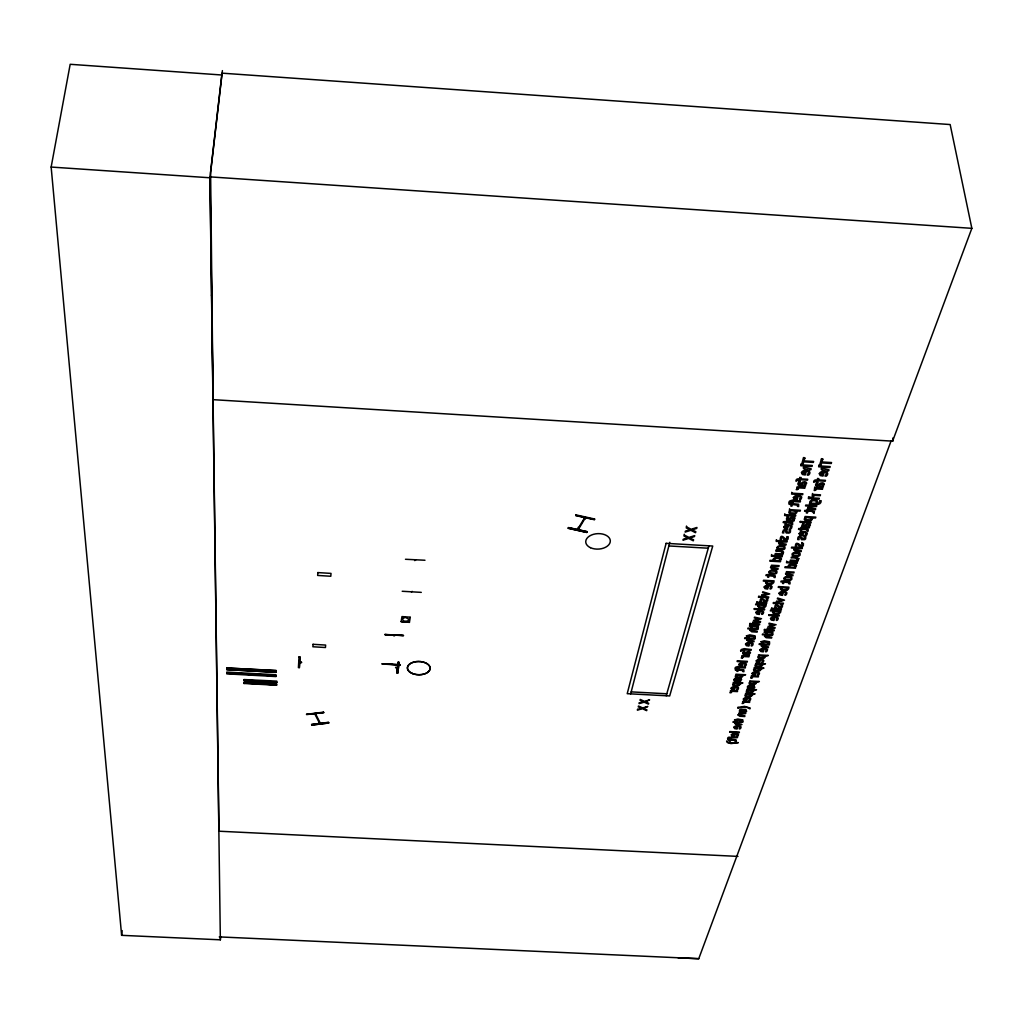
<?xml version="1.0" encoding="UTF-8"?>
<svg xmlns="http://www.w3.org/2000/svg" width="1023" height="1023" viewBox="0 0 1023 1023"><rect width="100%" height="100%" fill="white"/><g stroke="black" fill="none" stroke-linecap="round" stroke-linejoin="round"><path stroke-width="1.5" d="M405.479 559.274L424.98 560.246M403.42 635.641L384.84 634.592L403.446 635.488M409.993 617.163L401.975 616.588L401.131 621.703L409.417 622.342L410.287 617.227M409.417 622.342L401.131 621.562M226.748 673.275L276.005 675.807L226.748 673.134L226.761 673.85L275.98 676.561L275.993 675.807M226.748 672.917L226.748 672.111L276.018 674.732L276.005 675.449L226.748 672.827M226.774 669.617L276.12 672.354L276.146 671.523L226.761 668.952L226.774 669.617L276.12 672.252M276.159 670.64L226.748 668.006L276.172 670.5L276.146 671.305L226.761 668.697L226.761 667.866M400.3 665.129L382.065 663.991L400.338 664.669M397.832 672.942L399.06 662.316L397.832 672.904L396.822 672.878L398.049 662.29L399.06 662.316M244.024 683.083L276.645 684.809L244.037 682.865M244.062 680.295L276.747 682.034L244.075 680.078M384.865 634.465L403.446 635.436M421.284 592.368L402.205 591.268M276.734 682.456L276.785 681.126L244.049 679.553L244.049 680.73L276.734 682.405M299.048 656.868L299.969 657.022L299.419 667.687L298.409 667.623L299.048 656.868L299.854 656.804L299.304 667.469M299.739 662.61L301.491 662.252M328.741 722.967L311.823 725.051L311.606 724.425L328.524 722.328L328.741 722.992L311.823 725.051M323.46 712.187L306.44 714.31L323.728 712.737L323.485 712.136M221.812 74.999L70.178 64.296L51.15 167.056L121.622 935.329L220.354 939.817L220.623 936.659M678.147 957.835L698.747 958.704L891.033 441.066L892.593 441.156L892.887 437.985M211.531 295.647L211.62 294.765M397.41 667.789L395.62 667.316M121.622 935.329L122.172 930.598M220.354 939.817L209.907 177.772L222.017 73.157L950.162 124.55L971.85 228.334L892.542 441.297M222.4 70.613L210.61 172.503L213.053 399.661L892.593 441.156M397.077 672.802L398.177 662.098L396.95 672.686L397.742 672.84M586.754 532.433L587.1 531.628L568.507 527.561L568.161 528.316L586.754 532.433L568.2 528.188M390.978 663.722L391.732 664.247M414.596 560.553L415.619 560.195M411.412 591.882L412.243 591.396M754.015 686.765L753.849 687.264A1.637 0.933 -5 0 1 753.018 687.801L748.951 687.597A1.637 0.921 -4.9 0 1 748.529 686.983L748.695 686.471A1.65 0.933 -4.9 0 1 749.514 685.934L753.567 686.152M799.244 554.236L799.04 554.837A1.79 1.1 -6.9 0 1 798.119 555.463L793.707 555.22A1.777 1.087 -6.8 0 1 793.26 554.504L793.464 553.903A1.79 1.1 -6.8 0 1 794.372 553.251L798.771 553.507M577.599 529.39L584.657 517.715L585.335 518.009M578.187 529.799C580.373 528.674 577.177 527.715 577.547 529.658M585.386 517.74C585.744 519.774 582.611 518.789 584.734 517.587M630.679 693.875L669.809 542.292M323.703 712.456L306.683 714.591M684.349 535.08L684.067 536.078L687.725 537.893L683.223 539.262L682.968 540.208L688.62 538.443L693.3 540.809L693.581 539.812L689.873 537.957L694.464 536.564L694.732 535.617L688.978 537.42L684.349 535.08L684.272 534.223M686.535 526.909L686.267 527.919L689.924 529.761L685.397 531.129L685.141 532.088L690.832 530.31L695.538 532.702L695.806 531.691L692.085 529.824L696.714 528.418L696.97 527.459L691.19 529.275L686.535 526.909L686.471 526.052M666.229 695.768L708.952 545.809M771.623 555.412L771.355 556.218L782.032 556.832L782.301 556.026L771.623 555.412L771.534 554.556M776.457 540.528L776.188 541.359L780.089 541.576C775.089 544.517 784.193 546.013 785.958 545.016L786.227 544.185L779.782 543.149A2.276 1.407 -6.7 0 1 780.306 542.241L786.956 541.973L787.237 541.154L776.457 540.528L776.367 539.671M784.858 514.646L784.577 515.502L795.523 516.142L795.804 515.285L784.858 514.646L784.756 513.789M791.84 493.163L791.546 494.045L802.62 494.697L802.914 493.815L791.84 493.163L791.725 492.306M801.047 464.813L800.74 465.721L804.82 465.964C799.564 469.084 808.873 470.849 810.907 469.71L811.201 468.815L804.474 467.677A2.391 1.534 -8 0 1 805.037 466.693L812.006 466.398L812.3 465.491L801.047 464.813L800.932 463.943M803.515 457.511L801.738 464.186L803.017 464.263L803.797 461.846L813.323 462.422L813.643 461.463L804.116 460.887L804.794 457.588M776.278 550.566L776.009 551.384C777.365 551.116 785.37 551.256 781.035 553.891L775.293 553.571L775.025 554.389L782.697 554.824L782.979 554.006L782.122 553.955C787.109 551.052 778.03 549.556 776.278 550.566L776.188 549.709M789.641 509.633L789.36 510.49L790.191 510.541C784.807 514.262 796.943 516.129 797.058 511.551L796.84 510.937L800.139 511.129L800.434 510.272L789.641 509.633L789.539 508.776M799.807 477.332L799.717 478.79L797.582 478.93A2.238 1.432 -7.6 0 0 796.342 479.634C794.257 484.429 800.331 476.552 798.95 481.13L800.063 481.206L800.536 479.749L807.441 480.171L807.735 479.276L800.83 478.866L800.919 477.396M786.738 561.921L786.47 562.727L797.096 563.341L797.377 562.535L786.738 561.921L786.636 561.077M818.924 465.887L818.63 466.795L822.697 467.038C817.415 470.132 826.674 471.935 828.732 470.785L829.039 469.877L822.326 468.751A2.391 1.522 -8.3 0 1 822.901 467.767L829.87 467.473L830.177 466.565L818.924 465.887L818.809 465.017M808.605 496.743L808.375 498.597L809.756 498.687L809.986 496.833M821.469 458.598L819.628 465.26L820.906 465.337L821.712 462.92L831.226 463.496L831.558 462.537L822.044 461.961L822.735 458.675M801.099 527.216L801.009 528.635L798.771 528.507L798.49 529.351L800.728 529.479L800.216 531.027L801.29 531.09L801.815 529.543C806.162 528.2 806.699 530.72 807.914 531.474L808.221 529.441L802.109 528.699L802.185 527.28M807.211 509.07L807.121 510.515L804.858 510.387L804.577 511.244L806.827 511.372L806.303 512.958L807.403 513.022L807.927 511.436C812.352 510.081 812.863 512.651 814.091 513.418L814.398 511.347L808.221 510.579L808.311 509.134M812.569 494.378L812.262 495.247L813.451 495.324C809.96 497.293 813.426 497.715 814.577 495.388L820.203 495.72L820.51 494.851L812.569 494.378L812.454 493.508M814.743 487.92L814.436 488.802L815.625 488.879C812.121 490.861 815.6 491.283 816.75 488.943L822.415 489.275L822.709 488.393L814.743 487.92L814.628 487.063M817.543 478.393L817.454 479.851L815.318 479.992A2.238 1.419 -8 0 0 814.078 480.695C811.942 485.477 818.106 477.613 816.674 482.191L817.786 482.255L818.272 480.81L825.165 481.219L825.471 480.337L818.579 479.928L818.669 478.457M801.968 543.341C803.247 550.297 795.472 537.983 795.408 546.397L796.789 546.487L796.457 544.901L797.876 543.993L799.193 546.525L802.326 546.487A3.031 1.854 -7 0 0 803.324 545.553L803.426 543.43L801.968 543.341L801.866 542.497M804.308 536.474C805.587 543.482 797.787 531.065 797.71 539.556L799.104 539.645L798.771 538.047L800.191 537.126L801.52 539.684L804.666 539.645A3.043 1.867 -7.1 0 0 805.664 538.699L805.779 536.564L804.308 536.474L804.206 535.617M579.031 528.763L578.097 528.559M583.89 518.648L584.76 519.045M568.494 527.663L587.087 531.73M792.429 553.673L792.109 554.607A3.107 1.905 -6.8 0 0 792.735 555.77L798.707 556.116A3.107 1.905 -6.9 0 0 800.076 555.067C801.341 551.768 795.753 551.781 793.797 552.625A3.146 1.918 -6.8 0 0 792.429 553.673M739.667 710.218L739.412 710.985A2.8 1.56 -4.6 0 0 740.013 711.931L745.422 712.225A2.8 1.56 -4.7 0 0 746.637 711.356L745.818 709.387L740.882 709.361M578.264 529.671L585.309 517.868M798.886 481.859C795.05 486.309 802.876 486.628 805.472 486.104L805.766 485.222L804.909 485.171L806.559 483.521A2.481 1.586 -7.7 0 0 806.226 482.344L805.919 482.127A2.813 1.79 -7.7 0 0 804.538 481.756L802.428 482.178L799.833 484.838L799.078 484.032L800.255 481.948L798.886 481.859L798.784 481.002M787.403 516.999C783.682 521.334 791.431 521.525 793.886 521.065L794.168 520.221L793.337 520.17L794.935 518.584A2.43 1.522 -7.1 0 0 794.59 517.459L794.296 517.254A2.749 1.714 -7.1 0 0 792.94 516.909L790.881 517.306L788.349 519.863L787.608 519.083L788.746 517.075L787.403 516.999L787.314 516.142M816.597 482.92C812.71 487.344 820.536 487.69 823.144 487.153L823.438 486.27L822.594 486.219L824.244 484.57A2.494 1.573 -8.1 0 0 823.924 483.393L823.617 483.188A2.813 1.777 -8.1 0 0 822.249 482.818L820.139 483.24L817.505 485.899L816.763 485.081L817.965 482.997L816.597 482.92L816.482 482.063M802.812 523.814C799.053 528.111 806.789 528.316 809.231 527.855L809.513 527.011L808.682 526.96L810.293 525.387A2.43 1.509 -7.4 0 0 809.96 524.275L809.666 524.07A2.749 1.701 -7.4 0 0 808.323 523.725L806.265 524.121L803.72 526.653L802.991 525.873L804.142 523.891L802.812 523.814L802.71 522.958M394.584 635.833L393.638 635.769M314.931 714.041L315.787 713.939L316.043 714.847L314.815 713.952L319.713 723.542M319.202 722.686L320.404 723.402L315.557 713.862M575.757 515.349L594.465 519.479M301.465 662.699L299.88 662.572M397.154 667.814L395.581 667.687M319.189 722.468L319.534 723.351M328.549 722.494L311.631 724.591M219.254 936.902L698.747 958.704M737.967 856.392L218.948 831.213L210.009 176.877L971.85 228.334M730.141 738.887L731.125 738.849M226.761 668.594L276.146 671.229M631.204 691.88L666.791 693.773M737.66 668.825L738.683 668.786M382.091 663.786L400.338 664.835M299.892 662.201L301.555 662.29M807.313 509.94L808.413 510.004M801.201 528.06L802.301 528.124M669.272 545.975L708.261 548.213M803.63 458.381L804.909 458.457M821.571 459.455L822.85 459.532M799.909 478.189L801.035 478.252M817.658 479.25L818.784 479.314M808.707 497.613L810.088 497.69M791.84 502.894L792.953 502.958L791.802 503.009M51.15 167.056L209.907 177.772M578.302 527.254L578.34 528.328M798.72 553.673A1.79 1.1 -6.9 0 1 799.193 554.402M753.529 686.292A1.637 0.933 -5 0 1 753.977 686.906M739.603 710.422A2.8 1.56 -4.6 0 1 740.805 709.566M819.909 501.385L819.129 503.188L816.482 503.495C821.239 500.055 811.75 498.252 810.05 501.385A3.644 2.289 -7.7 0 0 809.96 503.111L809.334 503.955C812.415 503.661 821.213 506.692 821.2 500.746L819.819 500.669L819.909 501.385M244.011 683.454L276.632 685.244L276.683 683.914L244.049 682.188L244.011 683.517M731.151 692.571L729.898 692.699L731.394 691.279L730.345 691.228L730.563 690.538L737.609 690.921L737.391 691.599L732.391 691.331L731.151 692.571M735.524 740.537L735.102 741.445L736.138 741.496L736.061 739.808L730.946 739.373L731.483 737.813L737.57 737.468L728.939 737.212A1.893 1.036 -4.3 0 0 727.903 737.711C726.253 741.291 731.893 734.898 730 739.322L727.826 739.859L729.783 739.961L729.386 741.151L730.332 741.189L730.729 740.013L735.524 740.537M743.286 670.64L742.851 671.587L743.913 671.689L743.849 669.835L738.504 669.362L739.066 667.648L745.217 667.981L745.447 667.265L738.453 666.408L736.394 666.983A1.982 1.138 -4.8 0 0 735.32 667.546C733.555 671.459 739.514 664.464 737.506 669.311L735.217 669.899L737.276 670.014L736.841 671.305L737.839 671.369L738.274 670.065L743.286 670.64M742.314 720.652L741.892 721.535L742.928 721.637L742.851 719.898L737.826 719.003L734.501 719.949L736.496 720.051L736.087 721.266L737.046 721.317L737.455 720.102L742.314 720.652M742.532 657.827L741.24 657.968L742.775 656.472L741.713 656.421L741.944 655.705L749.156 656.088L748.913 656.817L743.798 656.536L742.532 657.827M743.363 703.351L742.11 703.492L743.606 702.085L742.57 702.034L742.8 701.356L749.795 701.727L749.552 702.405L744.591 702.136L743.363 703.351M754.501 636.715L754.053 637.7L755.14 637.802L755.089 635.871L749.782 634.874L746.266 635.935L748.363 636.05L747.915 637.406L748.938 637.47L749.373 636.114L754.501 636.715M751.956 677.904L750.69 678.044L752.212 676.599L751.163 676.535L751.394 675.845L758.503 676.229L758.273 676.919L753.222 676.651L751.956 677.904M757.723 626.984L757.25 628.032L758.363 628.084L758.312 626.127L752.979 625.117L749.667 625.449L749.424 626.191L751.534 626.319L751.087 627.687L752.122 627.738L752.57 626.37L757.723 626.984M768.938 642.61L768.465 643.633L769.565 643.684L769.526 641.766L764.245 640.782L760.728 641.83L762.826 641.945L762.365 643.301L763.375 643.352L763.836 642.009L768.938 642.61M774.449 576.384L773.976 577.458L775.102 577.56L775.063 575.476L769.577 574.402L766.163 574.76L765.895 575.553L768.081 575.68L767.595 577.138L768.657 577.202L769.13 575.732L774.449 576.384M772.237 632.943L771.764 633.94L772.864 634.043L772.825 632.099L767.519 631.101L763.976 632.163L766.074 632.278L765.613 633.646L766.636 633.697L767.097 632.342L772.237 632.943M791.943 523.469L791.444 524.594L792.608 524.722L792.595 522.484L786.93 521.346L783.401 521.73L783.132 522.574L785.37 522.702L784.858 524.262L785.958 524.326L786.47 522.766L791.943 523.469M313.051 644.311L312.885 646.766L325.455 647.521L325.634 645.065L313.051 644.311M317.846 572.573L317.654 575.438L330.8 576.256L331.017 573.404L317.846 572.573M789.36 582.739L788.861 583.839L789.999 583.903L789.986 581.831L784.513 580.77L781.112 581.115L780.843 581.908L783.017 582.023L782.531 583.481L783.58 583.545L784.066 582.087L789.36 582.739M797.978 505.234L797.454 506.398L798.631 506.513L798.631 504.237L792.723 503.661L793.413 501.551L800.216 501.948L800.51 501.078L792.787 500.03L790.485 500.746A2.212 1.394 -7.3 0 0 789.27 501.436C787.147 506.206 794.065 497.69 791.61 503.597L789.347 503.457L789.065 504.326L791.329 504.454L790.817 506.053L791.917 506.116L792.441 504.531L797.978 505.234M797.646 489.48L796.214 489.646L797.978 487.818L796.789 487.754L797.083 486.871L805.063 487.344L804.769 488.227L799.104 487.894L797.646 489.48M740.614 650.82C741.087 652.457 744.245 647.457 743.465 651.037L744.475 651.101L744.859 649.925L751.087 650.27L751.317 649.541L744.245 648.659L742.161 649.247A2.008 1.164 -5.1 0 0 741.074 649.822L740.614 650.82M766.854 599.606C765.652 603.34 760.345 594.043 760.063 601.358L761.393 601.434L761.048 599.951L762.391 599.107L763.721 601.473L766.751 601.434A2.916 1.739 -5.8 0 0 767.685 600.565L767.749 598.583L766.342 598.506L766.854 599.606M740.345 679.643L739.105 681.037L737.135 680.934L738.44 679.272L740.345 679.643M749.22 652.827L747.941 654.272L745.946 654.157L747.276 652.444L749.22 652.827M787.262 537.881C786.15 542.625 780.741 530.784 780.178 539.773L781.572 539.85L781.227 538.251L782.646 537.344L783.989 539.888L787.135 539.85A3.031 1.88 -6.8 0 0 788.119 538.916L788.209 536.768L786.751 536.691L787.262 537.881M739.936 683.978C739.77 687.699 729.169 686.216 733.734 683.159L733.222 682.418L742.915 682.942L739.936 683.978M781.572 605.782C780.344 609.478 775.14 600.245 774.795 607.509L776.125 607.585L775.792 606.128L777.135 605.284L778.452 607.624L781.457 607.598A2.903 1.726 -6.1 0 0 782.403 606.729L782.48 604.759L781.073 604.683L781.572 605.782M789.551 530.975C789.398 533.469 786.265 532.497 786.943 530.272L783.477 529.978L782.442 532.868L783.835 532.945L783.49 531.346L784.91 530.426L786.265 532.996L789.424 532.957A3.043 1.893 -6.9 0 0 790.408 532.011L790.498 529.85L789.027 529.761L789.551 530.975M742.647 675.794C742.493 679.553 731.816 678.057 736.407 674.963L735.895 674.221L745.639 674.745L742.647 675.794M752.148 694.886C751.969 698.556 741.445 697.085 745.997 694.08L745.498 693.351L755.115 693.863L752.148 694.886M753.555 690.768C753.376 694.451 742.826 692.98 747.391 689.95L746.88 689.221L756.534 689.732L753.555 690.768M756.381 682.52C756.202 686.241 745.575 684.758 750.179 681.689L749.667 680.96L759.373 681.484L756.381 682.52M760.946 669.144C760.767 672.929 750.025 671.42 754.693 668.313L754.181 667.559L763.976 668.096L760.946 669.144M762.404 664.886C762.225 668.684 751.445 667.162 756.138 664.042L755.626 663.288L765.447 663.812L762.404 664.886M765.281 656.485C765.102 660.321 754.245 658.786 758.976 655.628L758.465 654.873L768.337 655.411L765.281 656.485M793.669 518.405L792.237 520.106L790.063 519.978L791.572 517.945L793.669 518.405M805.267 483.316L803.797 485.107L801.584 484.966L803.132 482.856L805.267 483.316M809.027 525.208L807.595 526.896L805.433 526.768L806.942 524.761L809.027 525.208M764.782 605.769L764.59 606.549A1.79 1.061 -5.8 0 1 763.733 607.151L759.552 607.01A1.355 0.806 -5.7 0 1 759.079 606.434L760.37 605.002L764.782 605.769M772.608 582.113L772.403 582.905A1.816 1.1 -6.1 0 1 771.547 583.532L767.288 583.379A1.381 0.831 -6 0 1 766.815 582.79L768.132 581.32L772.608 582.113M822.965 484.378L821.469 486.155L819.257 486.027L820.83 483.905L822.965 484.378M812.479 518.418C812.326 522.945 800.255 521.091 805.638 517.408L804.82 517.357L805.101 516.5L815.843 517.139L815.548 517.996L812.262 517.791L812.479 518.418M738.9 683.901L738.708 684.604A1.675 0.946 -4.7 0 1 737.89 685.154L734.003 685.026A1.292 0.742 -4.7 0 1 733.542 684.489L734.731 683.211L738.9 683.901M779.462 611.895L779.257 612.662A1.79 1.061 -6 0 1 778.401 613.276L774.232 613.122A1.355 0.806 -5.9 0 1 773.772 612.547L775.063 611.14L779.462 611.895M741.611 675.73L741.419 676.433A1.675 0.959 -4.8 0 1 740.588 676.983L736.675 676.855A1.304 0.742 -4.8 0 1 736.215 676.318L737.417 675.014L741.611 675.73M787.48 588.417L787.262 589.21A1.816 1.087 -6.3 0 1 786.393 589.823L782.16 589.683A1.381 0.831 -6.3 0 1 781.7 589.082L783.017 587.624L787.48 588.417M810.983 501.999L811.047 503.175L815.382 503.431C819.372 500.95 812.057 499.39 810.983 501.999M757.864 606.281C759.092 609.913 766.879 608.225 766.227 604.555L755.856 603.966L755.601 604.734L759.309 604.951L757.864 606.281M751.125 694.822L750.933 695.512A1.662 0.933 -4.9 0 1 750.102 696.049L746.253 695.921A1.292 0.729 -4.8 0 1 745.793 695.397L746.995 694.131L751.125 694.822M752.532 690.691L752.34 691.382A1.662 0.946 -4.9 0 1 751.509 691.932L747.647 691.804A1.292 0.729 -4.9 0 1 747.186 691.279L748.388 690.001L752.532 690.691M765.588 582.637C766.802 586.384 774.756 584.606 774.079 580.847L763.554 580.258L763.299 581.038L767.058 581.256L765.588 582.637M755.345 682.443L755.153 683.147A1.675 0.946 -5 0 1 754.309 683.696L750.422 683.569A1.292 0.742 -5 0 1 749.961 683.032L751.176 681.753L755.345 682.443M774.347 559.491L774.411 560.578L778.823 560.821L780.127 559.338A1.445 0.882 -6.5 0 0 779.654 558.711L776.406 558.341L774.347 559.491M759.91 669.08L759.705 669.784A1.688 0.972 -5.2 0 1 758.861 670.346L754.948 670.218A1.304 0.754 -5.1 0 1 754.475 669.669L755.703 668.364L759.91 669.08M761.368 664.809L761.163 665.525A1.701 0.972 -5.2 0 1 760.319 666.088L756.381 665.947A1.317 0.754 -5.2 0 1 755.92 665.41L757.148 664.093L761.368 664.809M764.232 656.408L764.028 657.137A1.701 0.985 -5.4 0 1 763.171 657.699L759.219 657.559A1.317 0.767 -5.3 0 1 758.759 657.022L759.999 655.679L764.232 656.408M781.431 559.121L779.897 560.885L780.677 560.936L780.408 561.742L769.769 561.128L770.025 560.323L773.337 560.514A3.568 2.174 -6.4 0 1 773.414 558.89A3.069 1.88 -6.4 0 1 774.743 557.931L780.779 558.149A2.519 1.534 -6.5 0 1 781.431 559.121M772.57 612.406C773.772 616.012 781.508 614.324 780.907 610.68L770.588 610.104L770.332 610.872L774.015 611.076L772.57 612.406M780.472 588.941C781.674 592.662 789.577 590.885 788.95 587.164L778.477 586.575L778.209 587.355L781.956 587.573L780.472 588.941M795.92 511.474L795.677 512.331A1.867 1.176 -7.2 0 1 794.73 513.022L790.408 512.855A1.445 0.908 -7.2 0 1 789.909 512.203L791.303 510.605L795.92 511.474M789.411 565.962L789.462 567.049L793.848 567.292L795.178 565.821A1.445 0.87 -6.7 0 0 794.705 565.195L791.47 564.824L789.411 565.962M733.913 679.745L734.68 681.395L740.626 681.83L740.102 681.088L741.496 679.796A2.187 1.253 -4.8 0 0 741.164 678.876L740.882 678.709A2.481 1.407 -4.8 0 0 739.655 678.415L737.327 679.067L736.189 680.883L734.898 680.193L735.869 678.556L734.655 678.492L733.913 679.745M796.469 565.604L794.935 567.356L795.702 567.407L795.434 568.2L784.833 567.599L785.101 566.793L788.401 566.985A3.555 2.161 -6.6 0 1 788.49 565.374A3.056 1.854 -6.6 0 1 789.82 564.415L795.83 564.645A2.506 1.522 -6.7 0 1 796.469 565.604M742.672 652.93L743.44 654.643L749.488 655.078L748.951 654.324L750.383 652.981A2.225 1.292 -5.1 0 0 750.051 652.035L749.769 651.856A2.519 1.458 -5.1 0 0 748.516 651.561L746.151 652.226L744.974 654.106L743.657 653.39L744.667 651.702L743.427 651.638L742.672 652.93M740.499 710.653L740.447 710.895A1.611 0.895 -4.6 0 0 740.882 711.484L744.885 711.688A1.611 0.895 -4.7 0 0 745.69 711.177L745.857 710.678A1.611 0.895 -4.7 0 0 745.409 710.09L741.419 709.872A1.624 0.908 -4.6 0 0 740.614 710.41L740.499 710.653M770.204 571.947L770.153 572.241A1.765 1.074 -6.2 0 0 770.6 572.944L774.974 573.187A1.765 1.074 -6.3 0 0 775.869 572.56L776.061 571.985A1.765 1.074 -6.3 0 0 775.6 571.269L771.24 571.026A1.777 1.074 -6.2 0 0 770.345 571.652L770.204 571.947M811.341 518.329L811.086 519.185A1.867 1.164 -7.5 0 1 810.139 519.863L805.843 519.71A1.445 0.895 -7.4 0 1 805.344 519.057L806.751 517.472L811.341 518.329M778.158 547.625L778.107 547.932A1.79 1.1 -6.6 0 0 778.567 548.648L782.991 548.903A1.79 1.1 -6.6 0 0 783.912 548.264L784.104 547.663A1.79 1.1 -6.6 0 0 783.631 546.934L779.206 546.678A1.803 1.113 -6.6 0 0 778.298 547.331L778.158 547.625M746.867 640.002L748.555 641.459L753.887 641.779L754.13 641.05L748.043 640.129A2.136 1.24 -5.3 0 1 748.529 639.324L754.782 639.094L755.025 638.352L744.872 637.789L744.629 638.531L748.312 638.736L746.867 640.002M750.025 630.309L751.713 631.792L757.097 632.112L757.34 631.37L751.214 630.437A2.148 1.266 -5.4 0 1 751.7 629.631L758.005 629.388L758.248 628.646L748.03 628.084L747.787 628.825L751.483 629.03L750.025 630.309M747.544 686.676L747.468 687.072A2.852 1.611 -4.9 0 0 748.069 688.057L753.58 688.351A2.852 1.611 -5 0 0 754.808 687.469L753.989 685.436L748.977 685.397A2.877 1.624 -4.9 0 0 747.736 686.28L747.544 686.676M769.104 571.883L769.015 572.343A3.069 1.867 -6.2 0 0 769.641 573.481L775.562 573.813A3.069 1.867 -6.3 0 0 776.892 572.79C778.081 569.542 772.595 569.581 770.664 570.399A3.107 1.88 -6.2 0 0 769.309 571.435L769.104 571.883M735.102 723.593L736.713 724.911L741.995 724.54L736.228 723.709A2.02 1.113 -4.5 0 1 736.675 722.992L742.813 722.123L733.21 721.611L732.98 722.276L736.458 722.455L735.102 723.593M738.031 714.924L739.642 716.241L744.731 716.535L744.961 715.87L739.156 715.026A2.033 1.125 -4.6 0 1 739.603 714.297L745.793 713.427L738.849 713.057L739.399 713.773L738.031 714.924M777.045 547.561L776.956 548.034A3.12 1.918 -6.6 0 0 777.582 549.21L783.592 549.556A3.12 1.918 -6.6 0 0 784.948 548.494C786.188 545.182 780.6 545.182 778.631 546.039A3.146 1.931 -6.6 0 0 777.263 547.1L777.045 547.561M785.165 578.327L785.114 578.622A1.752 1.061 -6.4 0 0 785.562 579.312L789.909 579.568A1.765 1.061 -6.5 0 0 790.817 578.941L791.009 578.366A1.765 1.061 -6.5 0 0 790.549 577.663L786.201 577.42A1.765 1.061 -6.4 0 0 785.306 578.033L785.165 578.327M770.536 567.471L772.275 569.069L777.876 569.415L778.132 568.609L771.777 567.599A2.238 1.368 -6.3 0 1 772.288 566.729L778.848 566.461L779.117 565.655L771.495 565.22L771.227 566.026L772.071 566.077L770.536 567.471M732.123 688.21L733.747 689.323L734.463 687.162L732.123 688.21M761.291 645.871L762.953 647.316L768.286 647.636L768.529 646.907L762.467 645.986A2.136 1.24 -5.5 0 1 762.953 645.193L769.194 644.963L769.449 644.234L759.335 643.684L759.079 644.413L762.749 644.605L761.291 645.871M764.539 636.255L766.201 637.725L771.559 638.045L771.815 637.303L765.716 636.37A2.148 1.253 -5.6 0 1 766.201 635.564L772.48 635.334L772.736 634.592L762.557 634.03L762.314 634.771L765.997 634.976L764.539 636.255M784.066 578.264L783.989 578.724A3.056 1.841 -6.4 0 0 784.603 579.849L790.498 580.182A3.069 1.841 -6.5 0 0 791.828 579.171C793.042 575.936 787.557 575.987 785.638 576.793A3.095 1.867 -6.4 0 0 784.283 577.816L784.066 578.264M731.138 688.198L731.918 689.643L734.437 690.039L735.371 687.2L736.829 687.494A2.008 1.138 -4.7 0 1 737.481 688.121C735.013 690.755 738.478 690.615 738.542 687.878C736.982 685.768 732.545 685.922 731.138 688.198M739.91 664.4L741.56 665.551L742.289 663.313L739.91 664.4M738.9 664.387L739.693 665.883L742.25 666.293L743.222 663.364L744.693 663.658A2.033 1.164 -5 0 1 745.358 664.311C742.826 667.047 746.342 666.881 746.432 664.055C744.859 661.881 740.32 662.06 738.9 664.387M746.547 644.119L748.209 645.308L748.964 643.007L746.547 644.119M745.524 644.106L746.317 645.641L748.913 646.063L749.897 643.058L751.394 643.365A2.059 1.202 -5.2 0 1 752.058 644.03C749.488 646.817 753.081 646.651 753.158 643.774C751.585 641.523 746.943 641.728 745.524 644.106M732.276 734.846L733.849 735.895L734.54 733.862L732.276 734.846M756.918 612.432L758.606 613.659L759.386 611.268L756.918 612.432M734.834 727.289L736.419 728.35L737.11 726.292L734.834 727.289M785.549 573.89L787.262 575.476L792.825 575.808L793.106 575.016L786.777 574.018A2.238 1.355 -6.5 0 1 787.301 573.149L793.835 572.893L794.104 572.087L786.508 571.652L786.239 572.458L787.083 572.509L785.549 573.89M765.23 587.01L766.93 588.276L767.749 585.808L765.23 587.01M793.72 549.62L795.459 551.256L801.111 551.614L801.38 550.783L794.973 549.76A2.263 1.394 -6.9 0 1 795.498 548.865L802.134 548.597L802.416 547.778L791.687 547.152L791.406 547.983L795.293 548.2L793.72 549.62M731.317 734.846L732.072 736.202L734.527 736.573L735.422 733.913L736.841 734.182A1.944 1.061 -4.4 0 1 737.468 734.77C735.077 737.251 738.427 737.135 738.504 734.54C736.944 732.558 732.724 732.698 731.317 734.846M755.869 612.419L756.662 614.005L759.309 614.452L760.345 611.319L761.866 611.626A2.11 1.253 -5.7 0 1 762.544 612.329C759.897 615.232 763.567 615.04 763.657 612.061C762.084 609.721 757.289 609.951 755.869 612.419M733.862 727.276L734.629 728.645L737.084 729.028L738.005 726.33L739.412 726.599A1.944 1.074 -4.5 0 1 740.051 727.2C737.634 729.706 741.01 729.578 741.087 726.969C739.527 724.975 735.268 725.115 733.862 727.276M744.36 699.054L745.972 700.154L746.688 698.018L744.36 699.054M764.168 586.997L764.961 588.647L767.659 589.095L768.721 585.872L770.268 586.192A2.136 1.292 -6 0 1 770.946 586.908C768.235 589.926 771.969 589.721 772.084 586.627C770.511 584.21 765.588 584.465 764.168 586.997M753.005 673.466L754.629 674.605L755.383 672.392L753.005 673.466M807.876 507.625L809.641 509.352L815.421 509.71L815.715 508.853L809.155 507.766A2.327 1.458 -7.6 0 1 809.705 506.833L816.507 506.551L816.802 505.682L805.804 505.03L805.51 505.899L809.5 506.129L807.876 507.625M743.376 699.041L744.143 700.474L746.649 700.87L747.596 698.07L749.041 698.351A1.995 1.113 -4.8 0 1 749.68 698.978C747.199 701.573 750.652 701.433 750.741 698.735C749.181 696.65 744.795 696.816 743.376 699.041M757.25 660.871L758.887 662.022L759.654 659.771L757.25 660.871M784.897 526.871L786.649 528.239L787.531 525.579L784.897 526.871M760.933 649.963L762.583 651.127L763.363 648.851L760.933 649.963M751.995 673.454L752.775 674.924L755.319 675.333L756.304 672.443L757.762 672.725A2.02 1.151 -5.1 0 1 758.414 673.377C755.882 676.062 759.398 675.909 759.488 673.121C757.928 670.96 753.427 671.152 751.995 673.454M794.487 497.562L796.265 498.968L797.173 496.232L794.487 497.562M756.24 660.858L757.02 662.354L759.577 662.763L760.575 659.822L762.058 660.116A2.046 1.176 -5.3 0 1 762.71 660.768C760.153 663.505 763.695 663.352 763.797 660.526C762.237 658.326 757.672 658.531 756.24 660.858M783.797 526.858L784.603 528.622L787.39 529.108L788.528 525.643L790.14 525.988A2.225 1.381 -7 0 1 790.83 526.755C787.991 529.978 791.904 529.735 792.019 526.461C790.447 523.84 785.229 524.16 783.797 526.858M759.923 649.95L760.69 651.472L763.273 651.881L764.283 648.902L765.779 649.209A2.059 1.189 -5.4 0 1 766.432 649.861C763.849 652.636 767.416 652.469 767.531 649.605C765.958 647.38 761.342 647.585 759.923 649.95M771.559 618.506L773.235 619.721L774.04 617.355L771.559 618.506M802.646 472.6L804.449 474.058L805.37 471.232L802.646 472.6M798.835 558.775L797.211 560.476L798.055 560.527L797.774 561.346L790.14 560.898L790.408 560.092L796.124 560.425C800.459 557.804 792.493 557.663 791.137 557.919L791.418 557.113L797.096 557.471L798.835 558.775M793.362 497.549L794.18 499.377L797.007 499.889L798.196 496.283L799.82 496.641A2.263 1.432 -7.5 0 1 800.523 497.447C797.608 500.784 801.597 500.516 801.738 497.127C800.152 494.429 794.794 494.774 793.362 497.549M780.076 593.276L781.764 594.542L782.595 592.087L780.076 593.276M770.524 618.493L771.304 620.066L773.938 620.501L774.986 617.406L776.495 617.713A2.097 1.24 -5.9 0 1 777.173 618.404C774.501 621.293 778.171 621.102 778.286 618.135C776.713 615.808 771.956 616.051 770.524 618.493M801.508 472.588L802.326 474.48L805.191 474.992L806.418 471.296L808.068 471.667A2.302 1.471 -7.9 0 1 808.784 472.485L807.147 475.004L808.618 475.094C813.592 470.567 803.093 468.227 801.508 472.588M779.015 593.263L779.795 594.9L782.48 595.348L783.567 592.138L785.101 592.458A2.136 1.279 -6.3 0 1 785.779 593.174C783.043 596.179 786.764 595.961 786.917 592.892C785.344 590.488 780.447 590.757 779.015 593.263M800.216 533.61L801.955 534.965L802.85 532.331L800.216 533.61M799.129 533.597L799.909 535.349L802.684 535.835L803.848 532.382L805.446 532.727A2.225 1.368 -7.2 0 1 806.137 533.495C803.26 536.717 807.134 536.474 807.313 533.2C805.74 530.592 800.561 530.937 799.129 533.597M820.446 473.675L820.727 474.723L822.236 475.12L823.195 472.294L820.446 473.675M819.321 473.662L820.114 475.542L822.978 476.066L824.231 472.357L825.881 472.728A2.302 1.471 -8.3 0 1 826.584 473.547L824.934 476.027L826.392 476.168C831.418 471.641 820.919 469.301 819.321 473.662M402.64 618.544L402.384 619.567L404.366 621.217L407.678 621.051L409.034 619.235L405.338 617.393L402.64 618.544M666.101 543.341L627.214 693.684L669.681 695.947L712.737 546.039L666.101 543.341M637.572 709.387L637.367 710.154L642.406 708.734L646.664 710.653L646.881 709.847L643.518 708.351L647.815 706.471L642.687 707.916L638.48 706.023L638.262 706.829L641.574 708.3L637.572 709.387M639.324 702.852L639.119 703.619L644.183 702.187L648.454 704.118L648.684 703.3L645.296 701.804L649.618 699.898L644.464 701.356L640.245 699.451L640.027 700.269L643.352 701.74L639.324 702.852M737.404 660.82L737.161 661.536L747.174 662.073L747.404 661.357L737.404 660.82M754.347 608.595L754.104 609.363L764.437 609.938L764.692 609.171L754.347 608.595M749.897 623.48L749.629 624.337L750.908 624.401L751.189 623.557L749.897 623.48M756.867 602.036L756.585 602.918L757.89 602.995L758.171 602.112L756.867 602.036M758.721 596.358L758.427 597.24L759.731 597.317L760.025 596.435L758.721 596.358M752.404 623.672L752.161 624.426L759.514 624.823L759.757 624.081L752.404 623.672M752.864 622.24L752.621 622.994L760.358 622.278L760.588 621.575L755.268 620.168L761.534 618.71L754.539 617.15L754.271 617.93L759.731 619.043L753.465 620.411L758.823 621.818L752.864 622.24M759.398 602.24L759.156 603.007L766.598 603.429L766.854 602.649L759.398 602.24M761.253 596.562L761.01 597.33L768.478 597.752L768.733 596.984L761.253 596.562M761.713 595.143L761.457 595.961L769.744 593.941L762.813 591.78L762.544 592.624L767.915 594.222L761.713 595.143M726.611 741.266L727.481 742.647L731.01 743.568L738.35 742.672C736.867 741.854 729.693 744.603 726.675 741.279M729.859 731.586L729.642 732.238L739.194 732.737L739.412 732.084L729.859 731.586M737.967 707.392L737.698 708.21L744.348 707.021A7.954 4.437 -4.6 0 1 747.071 707.443L749.897 708.862L750.243 708.044L744.565 706.381L737.967 707.392M769.04 614.695L768.785 615.462L779.078 616.038L779.347 615.271L769.04 614.695M800.293 521.474L800.012 522.318L810.894 522.958L811.188 522.114L800.293 521.474M764.475 629.477L764.194 630.321L765.473 630.385L765.754 629.541L764.475 629.477M771.611 608.199L771.316 609.069L772.621 609.133L772.902 608.263L771.611 608.199M773.503 602.56L773.209 603.429L774.513 603.506L774.807 602.624L773.503 602.56M766.956 629.657L766.713 630.411L774.027 630.807L774.283 630.066L766.956 629.657M767.442 628.237L767.186 628.992L774.897 628.275L775.14 627.585L769.846 626.191L776.112 624.733L769.143 623.186L768.874 623.966L774.309 625.066L768.056 626.421L773.375 627.815L767.442 628.237M774.13 608.391L773.874 609.145L781.291 609.567L781.559 608.8L774.13 608.391M776.035 602.752L775.766 603.519L783.222 603.941L783.477 603.174L776.035 602.752M776.508 601.358L776.227 602.151L784.513 600.156L777.633 598.02L777.352 598.851L782.685 600.437L776.508 601.358M811.392 497.83L811.098 498.7L819.027 499.173L819.333 498.303L811.392 497.83M576.051 514.863L575.693 515.592L594.401 519.722L594.811 519.057L576.09 514.914M590.437 547.689A12.302 7.736 -2.8 0 0 610.194 542.113A12.302 7.736 -2.8 0 0 593.442 534.326A12.302 7.736 -2.8 0 0 590.437 547.689M412.422 673.492A11.33 6.598 1.2 0 0 430.082 668.748A11.394 6.637 1.2 0 0 413.829 662.073A11.394 6.637 1.2 0 0 412.384 673.53A11.394 6.637 1.2 0 0 430.146 668.748A11.33 6.598 1.2 0 0 413.855 662.098A11.33 6.598 1.2 0 0 412.422 673.492"/></g></svg>
